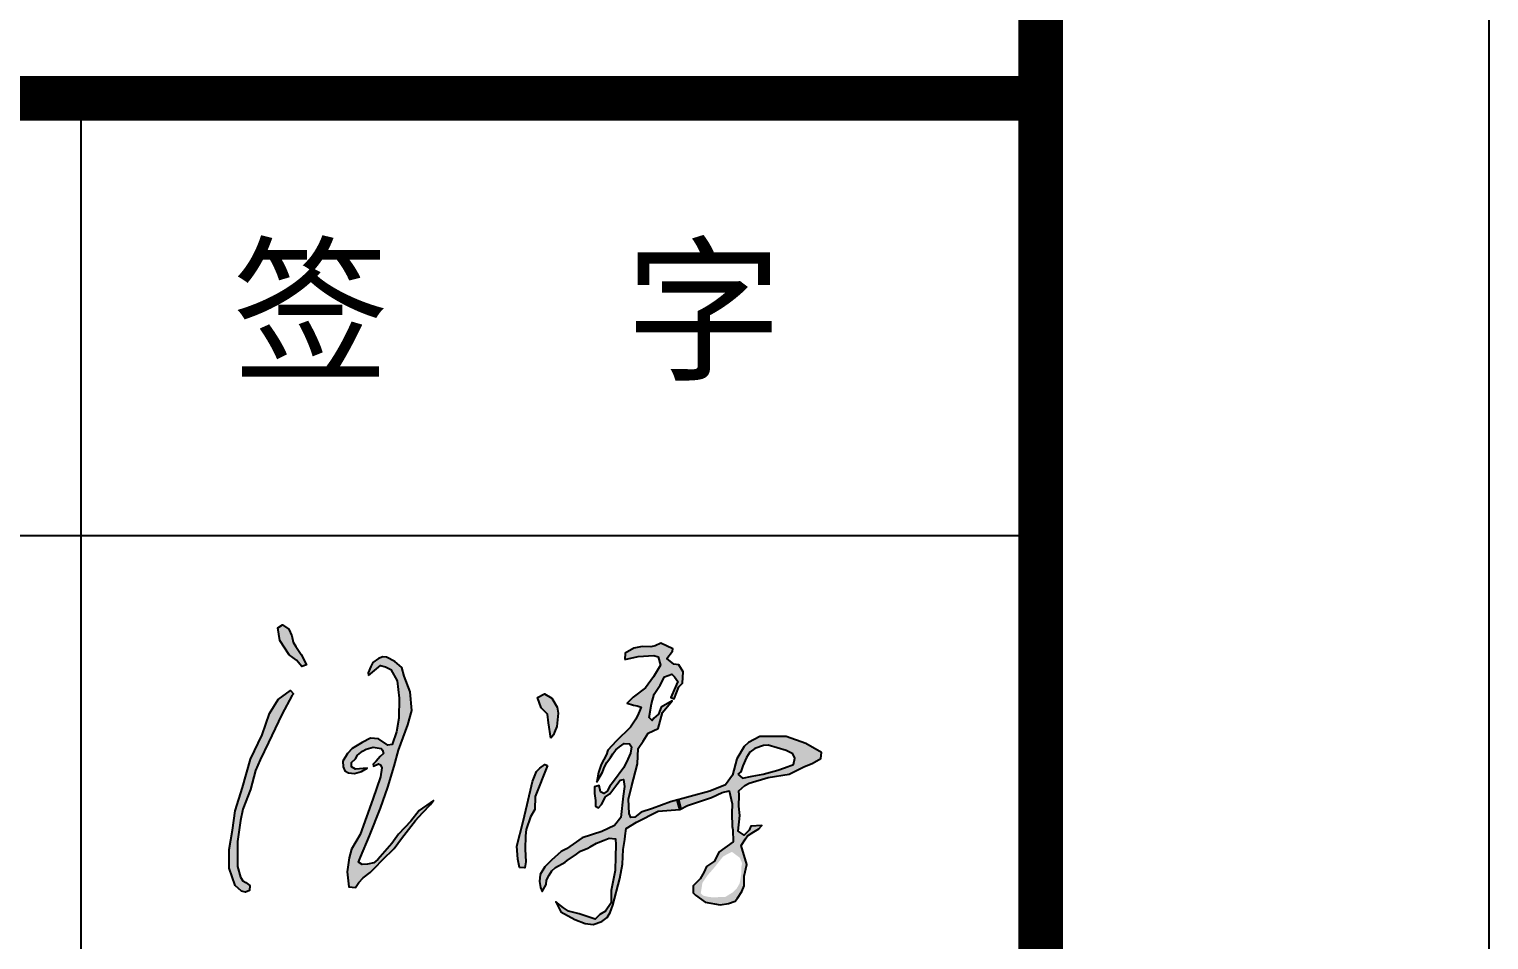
# Model space of a CAD drawing. Extents: x 1680110 to 4798266, y 269661 to 1249705.
# Drawn here: x 2417561 to 2420818, y 671602 to 673635 of the extents above; entities that cross this region are included whole.
import ezdxf

# ---------------------------------------------------------------- set-up
doc = ezdxf.new("R2010")
doc.units = 0
doc.header["$LTSCALE"] = 1000
doc.header["$MEASUREMENT"] = 0
doc.layers.add('PUB_TEXT', color=7, linetype='Continuous')
doc.layers.add('图框', color=4, linetype='Continuous')
doc.styles.add('STYLE-黑体', font='simhei.ttf')

msp = doc.modelspace()

# ---------------------------------------------------------------- hatches: boundary and pattern name
at = {"layer": 'PUB_TEXT'}
h = msp.add_hatch(color=4, dxfattribs=at)
h.paths.add_polyline_path([(2418125.3, 672104.9), (2418150.6, 672152.3), (2418144.4, 672158.5), (2418116.7, 672138.6), (2418097.6, 672107.6), (2418081.2, 672059.6), (2418055.2, 672005.3), (2418037.5, 671942.4), (2418021.2, 671889.9), (2418014.7, 671847.2), (2418007.4, 671804), (2418007.8, 671761.9), (2418021, 671723.4), (2418035.3, 671711.1), (2418044.1, 671708.5), (2418052.7, 671712), (2418053.9, 671723.7), (2418044.8, 671730.3), (2418034.2, 671736.7), (2418026, 671765.5), (2418026.5, 671821.9), (2418033.2, 671868.3), (2418038, 671893.5), (2418055.5, 671938), (2418066.7, 671980), (2418076.9, 672003.8), (2418095.5, 672042.5)])
h.paths.add_polyline_path([(2418156.7, 672257), (2418150.1, 672266.6), (2418147.6, 672280.8), (2418141, 672295.5), (2418126.8, 672305.1), (2418116.1, 672298.5), (2418120.7, 672270.7), (2418141.5, 672238.7), (2418158.2, 672226.6), (2418169.4, 672212.4), (2418180.1, 672215.9), (2418167.9, 672239.3)])
h = msp.add_hatch(color=4, dxfattribs=at)
h.paths.add_polyline_path([(2418916.5, 671864.5), (2418964.7, 671889.2), (2419013, 671892.9), (2419007.3, 671914.2), (2418992.6, 671910.3), (2418952.4, 671895.2), (2418926.8, 671886.9), (2418912.8, 671876.3), (2418903.9, 671875.2), (2418900, 671884.1), (2418898.3, 671915.9), (2418905.6, 671943.7), (2418919, 671995), (2418920.5, 672029.5), (2418931, 672045.8), (2418942.8, 672063.8), (2418964.9, 672073.9), (2418974.2, 672109.6), (2418995.8, 672136), (2418971.8, 672121.4), (2418965.7, 672105.9), (2418955.1, 672096.9), (2418951.3, 672091.9), (2418944.4, 672098.5), (2418949.6, 672129.3), (2418956.2, 672150.8), (2418969.4, 672170.3), (2418979.3, 672189), (2418995.3, 672195.1), (2419001.1, 672189.3), (2419008.5, 672178.6), (2419000.8, 672159.9), (2418995.3, 672148.3), (2418993.4, 672143.4), (2419000.8, 672139.8), (2419011.3, 672167), (2419019, 672175), (2419020.9, 672200.3), (2419011.1, 672216.2), (2418999.6, 672217.6), (2418984.3, 672230.1), (2418996.8, 672246.4), (2418997.9, 672252), (2418971.1, 672264.2), (2418957.9, 672258.3), (2418948.5, 672256.2), (2418929.3, 672256.9), (2418910.2, 672253.4), (2418891, 672241.9), (2418890.3, 672228.1), (2418919.9, 672234.5), (2418955.1, 672236.9), (2418964.7, 672233.7), (2418970.3, 672215.3), (2418954.3, 672188.9), (2418936.7, 672165), (2418908.7, 672144.2), (2418895.9, 672130.6), (2418909.8, 672125.7), (2418917.9, 672124.6), (2418926.8, 672121.5), (2418920.9, 672107.4), (2418914.8, 672094.9), (2418902.9, 672077.1), (2418871.1, 672045.7), (2418852.7, 672025.9), (2418849.4, 672015.8), (2418837.4, 671993.6), (2418834.6, 671984.6), (2418832, 671975.7), (2418828.1, 671955.2), (2418840.7, 671976.1), (2418844.9, 671988), (2418850.1, 671998.3), (2418858.4, 672009.4), (2418863.4, 672017), (2418870.3, 672026.4), (2418878.9, 672032.8), (2418889, 672040.4), (2418900.8, 672039.9), (2418905.5, 672033), (2418902.8, 672018.5), (2418896.9, 672005.7), (2418888.3, 671987.2), (2418865.1, 671955.9), (2418857.2, 671944.9), (2418851.3, 671933.8), (2418843.4, 671928.6), (2418836.2, 671932.8), (2418833, 671946.8), (2418822.7, 671943.5), (2418822.7, 671928.9), (2418824.9, 671913), (2418824.9, 671900.2), (2418831.7, 671896.8), (2418838.6, 671904.2), (2418847.3, 671921.7), (2418857, 671928.2), (2418872.6, 671948.8), (2418880.1, 671958.8), (2418887.5, 671960.3), (2418890, 671944.4), (2418886.6, 671923.2), (2418881.6, 671875.3), (2418867.6, 671857.3), (2418839.5, 671843.9), (2418795.3, 671829.6), (2418775.2, 671815.8), (2418760.2, 671805.2), (2418748.4, 671799.3), (2418726.7, 671780.1), (2418712.1, 671765.2), (2418701.9, 671747.9), (2418699.9, 671732.2), (2418702.3, 671719.2), (2418705.8, 671709.8), (2418714.9, 671725.5), (2418715.3, 671735.7), (2418721.6, 671746.3), (2418727.9, 671756.2), (2418735.7, 671763.6), (2418757, 671775.8), (2418762.1, 671779.4), (2418782.9, 671793.5), (2418791.6, 671799.8), (2418807.7, 671806.5), (2418812.8, 671809.6), (2418827, 671817.9), (2418844.7, 671825), (2418855.7, 671829.3), (2418869.9, 671827.3), (2418870.7, 671814), (2418869.9, 671788), (2418869.1, 671756.6), (2418859.7, 671711.9), (2418859.7, 671685.1), (2418847.4, 671666), (2418834.5, 671658.8), (2418824.4, 671648.2), (2418788.6, 671659.9), (2418764.6, 671666), (2418753.9, 671673.3), (2418736.6, 671687.3), (2418747.8, 671664.4), (2418778.9, 671647.8), (2418802.1, 671638.4), (2418819.8, 671636.2), (2418838.9, 671643.4), (2418851.1, 671652.2), (2418857.4, 671663), (2418863.8, 671679.8), (2418879.5, 671739), (2418885.4, 671771.2), (2418887, 671803.8), (2418890.1, 671826.2), (2418891.3, 671834), (2418893.7, 671850.5)])
h.paths.add_polyline_path([(2419084, 671919.9), (2419107.9, 671931.2), (2419123, 671934.4), (2419129.8, 671905.8), (2419128.9, 671884.2), (2419130.2, 671855.5), (2419131.1, 671848), (2419132, 671821.1), (2419100.5, 671797.5), (2419090.4, 671778.1), (2419072.7, 671766.2), (2419067.4, 671753.8), (2419058.6, 671738.4), (2419042.7, 671722.5), (2419042.7, 671706.7), (2419048, 671701.8), (2419061.2, 671692.5), (2419069.6, 671686.4), (2419103.2, 671680.6), (2419122.1, 671683.3), (2419136.7, 671688.6), (2419142, 671695.2), (2419151.3, 671709.7), (2419157, 671723), (2419157, 671744.1), (2419162.7, 671770.6), (2419149.9, 671812.9), (2419159.7, 671827.9), (2419164.5, 671834.1), (2419178.2, 671843.4), (2419189.7, 671850), (2419195.8, 671857.5), (2419171.4, 671855.8), (2419168.1, 671846.9), (2419157, 671835.5), (2419143.7, 671844.9), (2419146.8, 671880), (2419144.9, 671900.4), (2419145.9, 671924.9), (2419144.6, 671934.8), (2419157.9, 671946.3), (2419168.2, 671951.5), (2419210.6, 671964.3), (2419256.9, 671971.6), (2419291.5, 671988.9), (2419308.2, 671996.1), (2419327.8, 672006.7), (2419329.4, 672020.1), (2419294.3, 672040.1), (2419250.8, 672056.3), (2419209.5, 672055.7), (2419191.7, 672055.7), (2419166.6, 672042.3), (2419156.5, 672034), (2419140.4, 672006.1), (2419130.9, 671969.4), (2419114.7, 671948.2), (2419080.1, 671933.7), (2419010.8, 671915.1), (2419016.3, 671894.7), (2419030.6, 671902.3)])
h.paths.add_polyline_path([(2419142.6, 671972), (2419149.5, 671976.8), (2419153.8, 671990.5), (2419162, 672008.8), (2419169, 672020.9), (2419180.7, 672029.5), (2419199.5, 672036.1), (2419210, 672036.9), (2419250.1, 672025.1), (2419265.5, 672017.1), (2419269.9, 672007.5), (2419267.1, 671993.9), (2419246.7, 671985.9), (2419231.9, 671981), (2419199.1, 671971.7), (2419174.7, 671967.4), (2419153.1, 671963.4)], flags=16)
h.paths.add_polyline_path([(2419119.9, 671793.8), (2419129.3, 671798.6), (2419147, 671785.4), (2419152.2, 671772.9), (2419150.2, 671763.2), (2419150.2, 671748.6), (2419146.7, 671728.1), (2419140.1, 671717), (2419131.7, 671708.3), (2419114, 671697.6), (2419083.8, 671697.2), (2419073.7, 671698.6), (2419065, 671701), (2419059.8, 671705.9), (2419063.6, 671729.5), (2419075.1, 671746.2), (2419089.7, 671762.9), (2419109.5, 671787.9)], flags=16)
h.paths.add_polyline_path([(2419010.8, 671915.1), (2419007.3, 671914.2), (2419013, 671892.9), (2419016.3, 671894.7)], flags=17)
msp.add_hatch(color=4, dxfattribs=at).paths.add_polyline_path([(2418348, 671986.3), (2418345.2, 671966), (2418327.9, 671916), (2418299.6, 671837.4), (2418280.4, 671804.7), (2418275.4, 671785.5), (2418270.9, 671754.2), (2418274.5, 671720.1), (2418289.8, 671718.8), (2418296.9, 671730), (2418306.3, 671740.7), (2418322, 671752.8), (2418332.8, 671762.7), (2418349.4, 671780.6), (2418375.8, 671806.1), (2418392.4, 671828), (2418423.3, 671868.3), (2418439, 671885.8), (2418456.5, 671904.1), (2418463.2, 671913.5), (2418431.9, 671891.2), (2418412.7, 671867), (2418385.1, 671837.9), (2418370.5, 671817.1), (2418339, 671781.6), (2418330.6, 671774.3), (2418316.3, 671770.9), (2418304, 671770.4), (2418296.4, 671775.7), (2418300.3, 671786.6), (2418321.1, 671834.3), (2418345.4, 671896.3), (2418362, 671942.9), (2418375.5, 671989.5), (2418385.4, 672025.5), (2418406, 672081.9), (2418415.4, 672114.2), (2418411.1, 672155.7), (2418398.2, 672190.9), (2418392.6, 672209.7), (2418377.2, 672223.5), (2418358.7, 672233.2), (2418350.2, 672233.8), (2418340.5, 672230.4), (2418328.5, 672221.3), (2418323.5, 672212.5), (2418317.9, 672198.4), (2418318.7, 672192.5), (2418345.2, 672214.7), (2418356.5, 672211.3), (2418368.5, 672205.6), (2418382.1, 672180), (2418386.6, 672141.8), (2418386.2, 672096.8), (2418381.2, 672066.1), (2418371.1, 672038.3), (2418361.3, 672036.5), (2418341, 672050.9), (2418322.6, 672052.1), (2418304.7, 672042.8), (2418281.7, 672029.5), (2418271.3, 672018.2), (2418261.3, 672001.2), (2418261.8, 671988.3), (2418266, 671979.7), (2418273.7, 671975), (2418287.3, 671973.2), (2418302.8, 671978.1), (2418315.2, 671985.2), (2418289.2, 671983.4), (2418280.2, 671988.3), (2418280.4, 671998.3), (2418289.5, 672006), (2418294.3, 672014.4), (2418310.2, 672026.8), (2418328.9, 672031.9), (2418348.9, 672028.9), (2418351.8, 672018.2), (2418344.9, 672011.3), (2418335.6, 672001.2), (2418329.1, 671994.1), (2418330, 671989.9), (2418344.1, 671996.9)])
h = msp.add_hatch(color=4, dxfattribs=at)
h.paths.add_polyline_path([(2418711.9, 671993.9), (2418700.9, 671985.7), (2418693.4, 671977.9), (2418684.6, 671955.4), (2418672.4, 671904.5), (2418663.6, 671866.5), (2418649.5, 671810.9), (2418651.6, 671782.4), (2418655.5, 671763.7), (2418667.5, 671763), (2418669.9, 671776.1), (2418668.2, 671804.6), (2418668.5, 671834.3), (2418670.4, 671848.7), (2418680.3, 671877), (2418689.6, 671893.4), (2418690.3, 671921.9), (2418718, 671991.4)])
h.paths.add_polyline_path([(2418717.6, 672105.8), (2418720.5, 672086.2), (2418725.5, 672052.6), (2418731, 672060.1), (2418733.5, 672065.6), (2418738.6, 672078.2), (2418741.6, 672107.8), (2418739.6, 672121.3), (2418727.5, 672141.3), (2418711, 672151.4), (2418695.9, 672142.8), (2418703.9, 672119.8)])

# ---------------------------------------------------------------- linework, layer by layer
at = {"color": 3}
msp.add_lwpolyline([(2361418.2, 641232.4), (2361418.2, 683232.4), (2420818.2, 683232.4), (2420818.2, 641232.4)], close=True, dxfattribs=at)
at = {"const_width": 100}
msp.add_lwpolyline([(2363918.2, 642232.4), (2419818.2, 642232.4), (2419818.2, 682232.4), (2363918.2, 682232.4)], close=True, dxfattribs=at)
at = {"layer": 'PUB_TEXT', "color": 4}
for p, q in [((2419013, 671892.9), (2419007.3, 671914.2)), ((2419016.3, 671894.7), (2419010.8, 671915.1))]:
    msp.add_line(p, q, dxfattribs=at)
for points in [[(2418141.5, 672238.7), (2418120.7, 672270.7), (2418116.1, 672298.5), (2418126.8, 672305.1), (2418141, 672295.5), (2418147.6, 672280.8), (2418150.1, 672266.6), (2418156.7, 672257), (2418167.9, 672239.3), (2418180.1, 672215.9), (2418169.4, 672212.4), (2418158.2, 672226.6), (2418141.5, 672238.7)], [(2418318.7, 672192.5), (2418345.2, 672214.7), (2418356.5, 672211.3), (2418368.5, 672205.6), (2418382.1, 672180), (2418386.6, 672141.8), (2418386.2, 672096.8), (2418381.2, 672066.1), (2418371.1, 672038.3), (2418361.3, 672036.5), (2418341, 672050.9), (2418322.6, 672052.1), (2418304.7, 672042.8), (2418281.7, 672029.5), (2418271.3, 672018.2), (2418261.3, 672001.2), (2418261.8, 671988.3), (2418266, 671979.7), (2418273.7, 671975), (2418287.3, 671973.2), (2418302.8, 671978.1), (2418315.2, 671985.2), (2418289.2, 671983.4), (2418280.2, 671988.3), (2418280.4, 671998.3), (2418289.5, 672006), (2418294.3, 672014.4), (2418305.4, 672023.1), (2418313.6, 672027.7), (2418328.9, 672031.9), (2418346.7, 672029.3), (2418349.8, 672025.7), (2418351.8, 672018.2), (2418344.9, 672011.3), (2418335.6, 672001.2), (2418329.1, 671994.1), (2418330, 671989.9), (2418340.7, 671995.2), (2418345.6, 671993), (2418348, 671986.3), (2418345.2, 671966), (2418327.9, 671916), (2418299.6, 671837.4), (2418280.4, 671804.7), (2418275.4, 671785.5), (2418270.9, 671754.2), (2418274.5, 671720.1), (2418289.8, 671718.8), (2418296.9, 671730), (2418306.3, 671740.7), (2418322, 671752.8), (2418332.8, 671762.7), (2418349.4, 671780.6), (2418375.8, 671806.1), (2418392.4, 671828), (2418423.3, 671868.3), (2418439, 671885.8), (2418456.5, 671904.1), (2418463.2, 671913.5), (2418431.9, 671891.2), (2418412.7, 671867), (2418385.1, 671837.9), (2418370.5, 671817.1), (2418339, 671781.6), (2418330.6, 671774.3), (2418316.3, 671770.9), (2418304, 671770.4), (2418296.4, 671775.7), (2418300.3, 671786.6), (2418321.1, 671834.3), (2418345.4, 671896.3), (2418362, 671942.9), (2418375.5, 671989.5), (2418385.4, 672025.5), (2418406, 672081.9), (2418415.4, 672114.2), (2418411.1, 672155.7), (2418398.2, 672190.9), (2418392.6, 672209.7), (2418377.2, 672223.5), (2418358.7, 672233.2), (2418350.2, 672233.8), (2418340.5, 672230.4), (2418328.5, 672221.3), (2418323.5, 672212.5), (2418317.9, 672198.4), (2418317.9, 672198.4), (2418318.7, 672192.5)], [(2418148.3, 672148.1), (2418125.3, 672104.9), (2418095.5, 672042.5), (2418076.9, 672003.8), (2418066.7, 671980), (2418055.5, 671938), (2418038, 671893.5), (2418033.2, 671868.3), (2418026.5, 671821.9), (2418026, 671765.5), (2418032.8, 671741.7), (2418038.4, 671734.1), (2418044.8, 671730.3), (2418053.9, 671723.7), (2418053.9, 671723.7), (2418052.7, 671712), (2418044.1, 671708.5), (2418035.3, 671711.1), (2418021, 671723.4), (2418007.8, 671761.9), (2418007.4, 671804), (2418014.7, 671847.2), (2418021.2, 671889.9), (2418037.5, 671942.4), (2418055.2, 672005.3), (2418081.2, 672059.6), (2418097.6, 672107.6), (2418116.7, 672138.6), (2418144.4, 672158.5), (2418151.3, 672151.5), (2418148.3, 672148.1)], [(2418725.5, 672052.6), (2418720.5, 672086.2), (2418717.6, 672105.8), (2418703.9, 672119.8), (2418695.9, 672142.8), (2418711, 672151.4), (2418727.5, 672141.3), (2418739.6, 672121.3), (2418741.6, 672107.8), (2418738.6, 672078.2), (2418733.5, 672065.6), (2418731, 672060.1), (2418725.5, 672052.6)], [(2419142.6, 671972), (2419153.1, 671963.4), (2419174.7, 671967.4), (2419199.1, 671971.7), (2419231.9, 671981), (2419246.7, 671985.9), (2419267.1, 671993.9), (2419269.9, 672007.5), (2419265.5, 672017.1), (2419250.1, 672025.1), (2419210, 672036.9), (2419199.5, 672036.1), (2419180.7, 672029.5), (2419169, 672020.9), (2419162, 672008.8), (2419153.8, 671990.5), (2419149.5, 671976.8), (2419142.6, 671972)], [(2418718, 671991.4), (2418690.3, 671921.9), (2418689.6, 671893.4), (2418680.3, 671877), (2418670.4, 671848.7), (2418668.5, 671834.3), (2418668.2, 671804.6), (2418669.9, 671776.1), (2418667.5, 671763), (2418667.5, 671763), (2418655.5, 671763.7), (2418651.6, 671782.4), (2418649.5, 671810.9), (2418663.6, 671866.5), (2418672.4, 671904.5), (2418684.6, 671955.4), (2418693.4, 671977.9), (2418700.9, 671985.7), (2418711.9, 671993.9), (2418718, 671991.4)]]:
    msp.add_lwpolyline(points, dxfattribs=at)
msp.add_lwpolyline([(2418890.3, 672228.1), (2418919.9, 672234.5), (2418955.1, 672236.9), (2418964.7, 672233.7), (2418970.3, 672215.3), (2418954.3, 672188.9), (2418936.7, 672165), (2418908.7, 672144.2), (2418908.7, 672144.2), (2418895.9, 672130.6), (2418909.8, 672125.7), (2418917.9, 672124.6), (2418926.8, 672121.5), (2418920.9, 672107.4), (2418914.8, 672094.9), (2418902.9, 672077.1), (2418871.1, 672045.7), (2418852.7, 672025.9), (2418849.4, 672015.8), (2418837.4, 671993.6), (2418834.6, 671984.6), (2418832, 671975.7), (2418828.1, 671955.2), (2418840.7, 671976.1), (2418844.9, 671988), (2418850.1, 671998.3), (2418858.4, 672009.4), (2418863.4, 672017), (2418870.3, 672026.4), (2418878.9, 672032.8), (2418889, 672040.4), (2418900.8, 672039.9), (2418905.5, 672033), (2418902.8, 672018.5), (2418896.9, 672005.7), (2418888.3, 671987.2), (2418865.1, 671955.9), (2418857.2, 671944.9), (2418851.3, 671933.8), (2418843.4, 671928.6), (2418836.2, 671932.8), (2418833, 671946.8), (2418822.7, 671943.5), (2418822.7, 671928.9), (2418824.9, 671913), (2418824.9, 671900.2), (2418831.7, 671896.8), (2418838.6, 671904.2), (2418847.3, 671921.7), (2418857, 671928.2), (2418872.6, 671948.8), (2418880.1, 671958.8), (2418887.5, 671960.3), (2418890, 671944.4), (2418886.6, 671923.2), (2418881.6, 671875.3), (2418867.6, 671857.3), (2418839.5, 671843.9), (2418795.3, 671829.6), (2418775.2, 671815.8), (2418760.2, 671805.2), (2418748.4, 671799.3), (2418726.7, 671780.1), (2418712.1, 671765.2), (2418701.9, 671747.9), (2418699.9, 671732.2), (2418702.3, 671719.2), (2418705.8, 671709.8), (2418705.8, 671709.8), (2418714.9, 671725.5), (2418715.3, 671735.7), (2418721.6, 671746.3), (2418727.9, 671756.2), (2418735.7, 671763.6), (2418757, 671775.8), (2418762.1, 671779.4), (2418782.9, 671793.5), (2418791.6, 671799.8), (2418807.7, 671806.5), (2418812.8, 671809.6), (2418827, 671817.9), (2418844.7, 671825), (2418855.7, 671829.3), (2418869.9, 671827.3), (2418870.7, 671814), (2418869.9, 671788), (2418869.1, 671756.6), (2418859.7, 671711.9), (2418859.7, 671685.1), (2418847.4, 671666), (2418834.5, 671658.8), (2418824.4, 671648.2), (2418788.6, 671659.9), (2418764.6, 671666), (2418753.9, 671673.3), (2418736.6, 671687.3), (2418736.6, 671687.3), (2418747.8, 671664.4), (2418778.9, 671647.8), (2418802.1, 671638.4), (2418819.8, 671636.2), (2418838.9, 671643.4), (2418851.1, 671652.2), (2418857.4, 671663), (2418863.8, 671679.8), (2418879.5, 671739), (2418885.4, 671771.2), (2418887, 671803.8), (2418890.1, 671826.2), (2418891.3, 671834), (2418893.7, 671850.5), (2418916.5, 671864.5), (2418964.7, 671889.2), (2419013, 671892.9), (2419030.6, 671902.3), (2419084, 671919.9), (2419107.9, 671931.2), (2419123, 671934.4), (2419129.8, 671905.8), (2419128.9, 671884.2), (2419130.2, 671855.5), (2419131.1, 671848), (2419132, 671821.1), (2419100.5, 671797.5), (2419090.4, 671778.1), (2419072.7, 671766.2), (2419067.4, 671753.8), (2419058.6, 671738.4), (2419042.7, 671722.5), (2419042.7, 671706.7), (2419048, 671701.8), (2419061.2, 671692.5), (2419069.6, 671686.4), (2419103.2, 671680.6), (2419122.1, 671683.3), (2419136.7, 671688.6), (2419142, 671695.2), (2419151.3, 671709.7), (2419157, 671723), (2419157, 671744.1), (2419162.7, 671770.6), (2419149.9, 671812.9), (2419159.7, 671827.9), (2419164.5, 671834.1), (2419178.2, 671843.4), (2419189.7, 671850), (2419195.8, 671857.5), (2419171.4, 671855.8), (2419168.1, 671846.9), (2419157, 671835.5), (2419143.7, 671844.9), (2419146.8, 671880), (2419144.9, 671900.4), (2419145.9, 671924.9), (2419144.6, 671934.8), (2419157.9, 671946.3), (2419168.2, 671951.5), (2419210.6, 671964.3), (2419256.9, 671971.6), (2419291.5, 671988.9), (2419308.2, 671996.1), (2419327.8, 672006.7), (2419329.4, 672020.1), (2419294.3, 672040.1), (2419294.3, 672040.1), (2419250.8, 672056.3), (2419209.5, 672055.7), (2419191.7, 672055.7), (2419166.6, 672042.3), (2419156.5, 672034), (2419140.4, 672006.1), (2419130.9, 671969.4), (2419130.9, 671969.4), (2419114.7, 671948.2), (2419080.1, 671933.7), (2418992.6, 671910.3), (2418952.4, 671895.2), (2418926.8, 671886.9), (2418912.8, 671876.3), (2418903.9, 671875.2), (2418900, 671884.1), (2418898.3, 671915.9), (2418905.6, 671943.7), (2418919, 671995), (2418920.5, 672029.5), (2418931, 672045.8), (2418942.8, 672063.8), (2418964.9, 672073.9), (2418974.2, 672109.6), (2418995.8, 672136), (2418971.8, 672121.4), (2418965.7, 672105.9), (2418955.1, 672096.9), (2418951.3, 672091.9), (2418944.4, 672098.5), (2418949.6, 672129.3), (2418956.2, 672150.8), (2418969.4, 672170.3), (2418979.3, 672189), (2418995.3, 672195.1), (2419001.1, 672189.3), (2419008.5, 672178.6), (2419000.8, 672159.9), (2418995.3, 672148.3), (2418993.4, 672143.4), (2419000.8, 672139.8), (2419011.3, 672167), (2419019, 672175), (2419020.9, 672200.3), (2419011.1, 672216.2), (2418999.6, 672217.6), (2418984.3, 672230.1), (2418996.8, 672246.4), (2418997.9, 672252), (2418971.1, 672264.2), (2418957.9, 672258.3), (2418948.5, 672256.2), (2418929.3, 672256.9), (2418910.2, 672253.4), (2418891, 672241.9), (2418890.3, 672228.1)], close=True, dxfattribs=at)
at = {"layer": '图框', "color": 0}
msp.add_line((2414118.2, 672504.8), (2419796.2, 672504.8), dxfattribs=at)
msp.add_line((2414118.2, 672504.8), (2419796.2, 672504.8), dxfattribs=at)
at = {"layer": '图框', "color": 4, "const_width": 98.6}
msp.add_lwpolyline([(2414118.2, 682232.4), (2419818.2, 682232.4), (2419818.2, 642232.4), (2414118.2, 642232.4)], close=True, dxfattribs=at)
at = {"layer": '图框', "color": 0}
for const_width in [99.6, 99.6, 99.6, 99.6, 40.3]:
    msp.add_lwpolyline([(2414118.2, 673480.9), (2419796.4, 673480.9)], dxfattribs=dict(at, const_width=const_width))
msp.add_lwpolyline([(2417677.2, 666843.6), (2417677.2, 673480.9)], dxfattribs=at)

# ---------------------------------------------------------------- texts
at = {"layer": '图框', "color": 0, "style": 'STYLE-黑体'}
msp.add_text('签   字', height=257.69, dxfattribs=at).set_placement((2418013.9, 672878.1))

doc.saveas('drawing.dxf')
